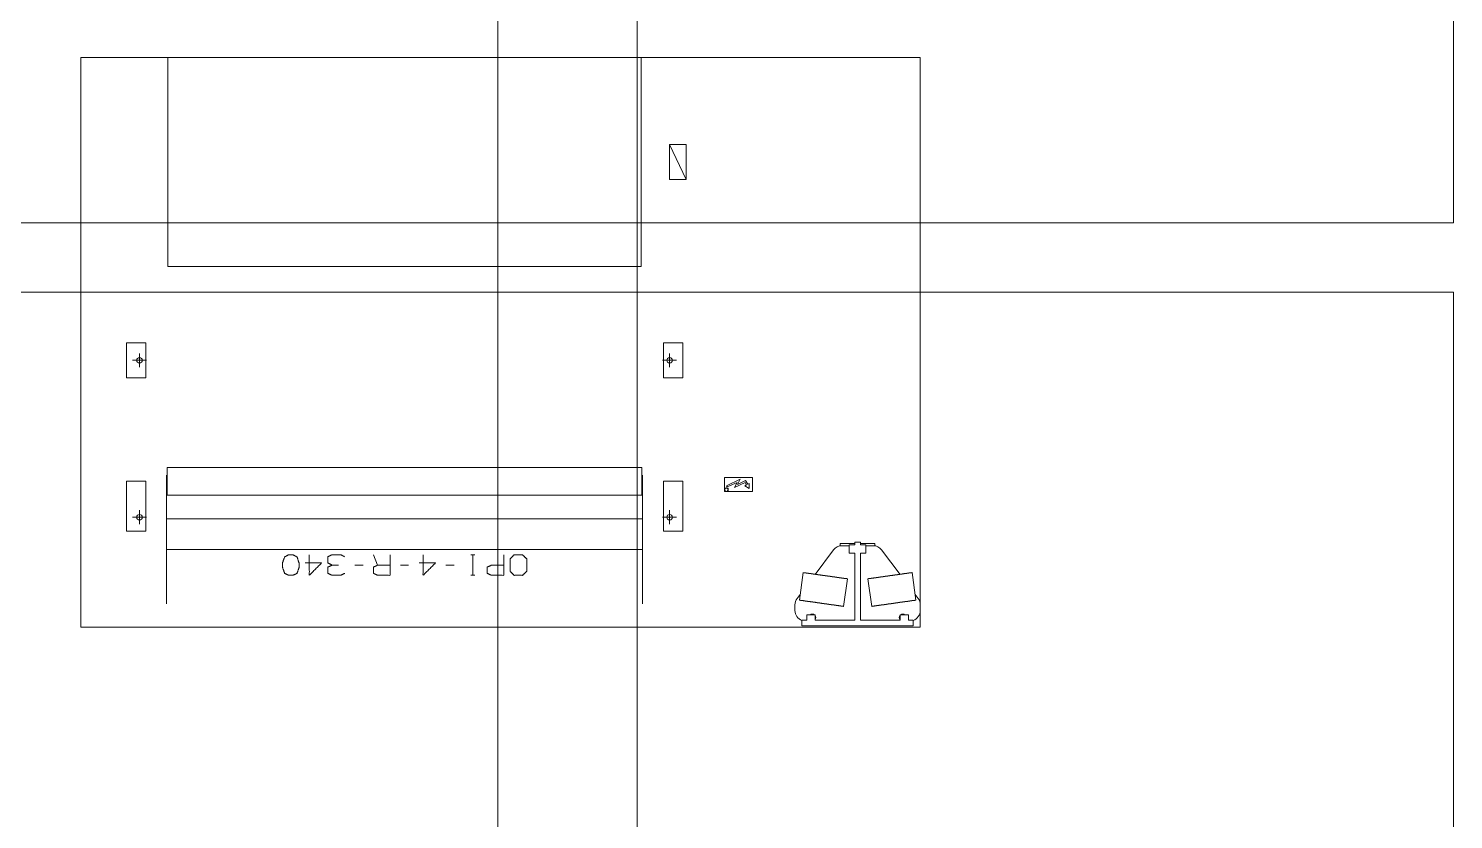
# Model space of a CAD drawing. Header units: millimetres. Extents: x 3056 to 110866, y 16649 to 58349.
# Drawn here: x 38585 to 48820, y 43560 to 49244 of the extents above; entities that cross this region are included whole.
import ezdxf

# ---------------------------------------------------------------- set-up
doc = ezdxf.new("R2010")
doc.units = ezdxf.units.MM
doc.layers.add('1', color=7, linetype='Continuous', true_color=0xffffff)

msp = doc.modelspace()

# ---------------------------------------------------------------- linework, layer by layer
at = {"layer": '1', "color": 143, "linetype": 'Continuous', "lineweight": 13}
for p, q in [((42956, 17870), (42956, 55863)), ((48820, 55863), (48820, 47849)), ((41956, 54613), (41956, 17870)), ((48820, 47849), (3056, 47849)), ((3056, 47349), (48820, 47349)), ((48820, 47349), (48820, 27999))]:
    msp.add_line(p, q, dxfattribs=at)
at = {"layer": '1', "color": 9, "linetype": 'Continuous', "lineweight": 13}
for p, q in [((48820, 55863), (48820, 47849)), ((48820, 27999), (48820, 47349))]:
    msp.add_line(p, q, dxfattribs=at)
at = {"layer": '1', "color": 4, "linetype": 'Continuous', "lineweight": 13}
for p, q in [((38962, 44942), (38962, 49035)), ((38962, 44942), (38962, 49035)), ((38962, 49035), (44990, 49035)), ((38962, 49035), (44990, 49035)), ((44990, 49035), (44990, 44942)), ((44990, 49035), (44990, 44942)), ((43310, 48160), (43190, 48410)), ((43190, 48410), (43310, 48410)), ((43190, 48160), (43190, 48410)), ((43310, 48410), (43310, 48160)), ((43310, 48160), (43190, 48160)), ((39586, 47535), (42986, 47535)), ((39288, 46735), (39288, 46985)), ((39288, 46985), (39428, 46985)), ((39428, 46985), (39428, 46735)), ((43145, 46735), (43145, 46985)), ((43145, 46985), (43285, 46985)), ((43285, 46985), (43285, 46735)), ((39382, 46810), (39382, 46910)), ((43190, 46810), (43190, 46910)), ((39432, 46860), (39332, 46860)), ((43240, 46860), (43140, 46860)), ((39428, 46735), (39288, 46735)), ((43285, 46735), (43145, 46735)), ((39582, 46090), (42990, 46090)), ((39582, 45890), (39582, 46090)), ((42990, 46090), (42990, 45890)), ((39288, 45632), (39288, 45992)), ((39288, 45992), (39428, 45992)), ((39428, 45992), (39428, 45632)), ((43145, 45632), (43145, 45992)), ((43145, 45992), (43285, 45992)), ((43285, 45992), (43285, 45632)), ((43585, 45917), (43585, 46017)), ((43585, 46017), (43785, 46017)), ((43599, 45959), (43697, 46005)), ((43599, 45959), (43603, 45950)), ((43603, 45950), (43675, 45983)), ((43675, 45983), (43655, 45947)), ((43732, 45983), (43655, 45947)), ((43697, 46005), (43678, 45968)), ((43678, 45968), (43736, 45996)), ((43742, 45965), (43731, 45959)), ((43731, 45959), (43762, 45940)), ((43732, 45983), (43742, 45965)), ((43736, 45996), (43751, 45969)), ((43762, 45974), (43751, 45969)), ((43762, 45974), (43762, 45940)), ((43785, 46017), (43785, 45917)), ((42990, 45890), (39582, 45890)), ((43585, 45942), (43610, 45942)), ((43785, 45917), (43585, 45917)), ((43610, 45942), (43610, 45917)), ((39382, 45682), (39382, 45782)), ((43190, 45682), (43190, 45782)), ((39432, 45732), (39332, 45732)), ((42996, 45720), (39576, 45720)), ((43240, 45732), (43140, 45732)), ((39428, 45632), (39288, 45632)), ((43285, 45632), (43145, 45632)), ((44520, 45553), (44560, 45553)), ((44520, 45535), (44520, 45553)), ((44560, 45535), (44560, 45553)), ((39576, 45501), (42996, 45501)), ((41063, 45463), (41093, 45388)), ((41792, 45463), (41762, 45463)), ((41776, 45315), (41776, 45463)), ((44368, 45498), (44236, 45322)), ((44415, 45527), (44415, 45543)), ((44520, 45543), (44415, 45543)), ((44428, 45528), (44480, 45528)), ((44480, 45475), (44480, 45535)), ((44520, 45535), (44480, 45535)), ((44520, 45475), (44480, 45475)), ((44520, 44992), (44520, 45475)), ((44665, 45543), (44560, 45543)), ((44560, 45535), (44600, 45535)), ((44560, 45475), (44600, 45475)), ((44560, 44992), (44560, 45475)), ((44600, 45475), (44600, 45535)), ((44600, 45528), (44653, 45528)), ((44665, 45527), (44665, 45543)), ((44845, 45322), (44713, 45498)), ((40929, 45388), (40989, 45388)), ((41256, 45388), (41315, 45388)), ((41583, 45388), (41642, 45388)), ((41792, 45315), (41762, 45315)), ((44150, 45335), (44122, 45137)), ((44439, 45092), (44467, 45290)), ((44614, 45290), (44642, 45092)), ((44959, 45137), (44931, 45335)), ((44128, 45178), (44105, 45148)), ((44975, 45148), (44953, 45178)), ((44090, 45062), (44090, 45103)), ((44990, 44942), (38962, 44942)), ((44990, 44942), (38962, 44942)), ((44175, 44992), (44140, 44992)), ((44140, 44952), (44140, 44992)), ((44140, 44952), (44940, 44952)), ((44175, 44992), (44175, 45032)), ((44175, 45032), (44235, 45032)), ((44235, 44992), (44235, 45032)), ((44520, 44992), (44235, 44992)), ((44845, 44992), (44560, 44992)), ((44845, 44992), (44845, 45032)), ((44845, 45032), (44905, 45032)), ((44905, 44992), (44905, 45032)), ((44940, 44992), (44905, 44992)), ((44940, 44952), (44940, 44992))]:
    msp.add_line(p, q, dxfattribs=at)
for centre, radius in [((39382, 46860), 20), ((43190, 46860), 20), ((43598, 45930), 12.5), ((39382, 45732), 20), ((43190, 45732), 20)]:
    msp.add_circle(centre, radius, dxfattribs=at)
for centre, radius, start, end in [((44428, 45453), 75, 90, 143.1301), ((44653, 45453), 75, 36.8699, 90), ((44165, 45103), 75, 143.1301, 180), ((44915, 45103), 75, 0, 36.8699), ((44165, 45062), 75, 180, 250.5277), ((44215, 45012), 25, 90, 126.8719), ((44215, 45012), 25, 53.1281, 90), ((44865, 45012), 25, 90, 126.8719), ((44865, 45012), 25, 53.1281, 90), ((44915, 45062), 75, 289.4723, 0), ((44215, 45012), 25, 323.1281, 36.8663), ((44865, 45012), 25, 143.1337, 216.8719)]:
    msp.add_arc(centre, radius, start, end, dxfattribs=at)
for points, knots in [([(39586, 49035), (39586, 49035), (39586, 49035), (39586, 49034), (39586, 49034), (39586, 49033), (39586, 49032), (39586, 49031), (39586, 49030), (39586, 49029), (39586, 49027), (39586, 49025), (39586, 49023), (39586, 49021), (39586, 49018), (39586, 49015), (39586, 49012), (39586, 49009), (39586, 49006), (39586, 49002), (39586, 48999), (39586, 48995), (39586, 48991), (39586, 48986), (39586, 48982), (39586, 48977), (39586, 48975), (39586, 48970), (39586, 48964), (39586, 48959), (39586, 48954), (39586, 48948), (39586, 48942), (39586, 48936), (39586, 48930), (39586, 48923), (39586, 48917), (39586, 48910), (39586, 48903), (39586, 48896), (39586, 48888), (39586, 48885), (39586, 48877), (39586, 48869), (39586, 48862), (39586, 48854), (39586, 48845), (39586, 48837), (39586, 48829), (39586, 48820), (39586, 48811), (39586, 48802), (39586, 48793), (39586, 48784), (39586, 48775), (39586, 48765), (39586, 48756), (39586, 48746), (39586, 48736), (39586, 48726), (39586, 48716), (39586, 48706), (39586, 48696), (39586, 48685), (39586, 48675), (39586, 48664), (39586, 48653), (39586, 48642), (39586, 48631), (39586, 48620), (39586, 48609), (39586, 48598), (39586, 48587), (39586, 48575), (39586, 48564), (39586, 48558), (39586, 48546), (39586, 48541), (39586, 48529), (39586, 48517), (39586, 48511), (39586, 48499), (39586, 48487), (39586, 48475), (39586, 48463), (39586, 48451), (39586, 48439), (39586, 48427), (39586, 48415), (39586, 48403), (39586, 48390), (39586, 48378), (39586, 48366), (39586, 48353), (39586, 48341), (39586, 48329), (39586, 48316), (39586, 48304), (39586, 48291), (39586, 48285)], [0, 0, 0.000141, 0.00055, 0.001235, 0.002187, 0.003415, 0.004918, 0.005807, 0.007719, 0.008735, 0.011056, 0.013638, 0.016496, 0.019621, 0.023015, 0.026677, 0.0306, 0.034791, 0.03925, 0.043963, 0.048944, 0.054186, 0.059683, 0.06544, 0.071444, 0.077709, 0.080969, 0.087608, 0.094502, 0.101642, 0.109022, 0.116656, 0.124523, 0.13263, 0.140976, 0.149556, 0.158368, 0.167413, 0.176684, 0.186181, 0.195897, 0.200814, 0.210861, 0.221127, 0.231597, 0.242287, 0.25318, 0.264279, 0.275574, 0.287075, 0.298766, 0.310647, 0.322719, 0.334975, 0.347414, 0.360029, 0.372821, 0.385789, 0.398919, 0.412212, 0.425674, 0.439284, 0.453049, 0.46697, 0.481031, 0.495234, 0.509578, 0.524049, 0.538661, 0.553393, 0.568245, 0.583216, 0.598301, 0.613499, 0.628802, 0.636507, 0.651958, 0.659705, 0.675298, 0.690982, 0.698863, 0.714675, 0.730557, 0.746516, 0.762546, 0.778633, 0.79479, 0.810997, 0.82726, 0.843572, 0.85992, 0.87631, 0.892735, 0.909181, 0.925663, 0.942159, 0.958676, 0.9752, 0.991731, 1, 1]), ([(42986, 48285), (42986, 48298), (42986, 48310), (42986, 48322), (42986, 48335), (42986, 48347), (42986, 48360), (42986, 48372), (42986, 48384), (42986, 48396), (42986, 48409), (42986, 48415), (42986, 48427), (42986, 48439), (42986, 48451), (42986, 48463), (42986, 48475), (42986, 48487), (42986, 48499), (42986, 48511), (42986, 48523), (42986, 48535), (42986, 48546), (42986, 48558), (42986, 48569), (42986, 48575), (42986, 48587), (42986, 48592), (42986, 48603), (42986, 48615), (42986, 48626), (42986, 48637), (42986, 48648), (42986, 48658), (42986, 48669), (42986, 48680), (42986, 48690), (42986, 48701), (42986, 48711), (42986, 48721), (42986, 48726), (42986, 48736), (42986, 48746), (42986, 48756), (42986, 48765), (42986, 48770), (42986, 48779), (42986, 48789), (42986, 48798), (42986, 48807), (42986, 48816), (42986, 48824), (42986, 48833), (42986, 48841), (42986, 48849), (42986, 48858), (42986, 48866), (42986, 48873), (42986, 48881), (42986, 48888), (42986, 48896), (42986, 48903), (42986, 48910), (42986, 48917), (42986, 48923), (42986, 48926), (42986, 48933), (42986, 48939), (42986, 48945), (42986, 48951), (42986, 48956), (42986, 48962), (42986, 48964), (42986, 48970), (42986, 48975), (42986, 48979), (42986, 48984), (42986, 48988), (42986, 48993), (42986, 48997), (42986, 49000), (42986, 49004), (42986, 49008), (42986, 49011), (42986, 49014), (42986, 49017), (42986, 49019), (42986, 49022), (42986, 49023), (42986, 49025), (42986, 49027), (42986, 49029), (42986, 49030), (42986, 49032), (42986, 49033), (42986, 49034), (42986, 49034), (42986, 49035), (42986, 49035), (42986, 49035), (42986, 49035)], [0, 0, 0.016538, 0.033069, 0.049586, 0.066096, 0.082585, 0.099045, 0.115485, 0.131896, 0.148265, 0.164598, 0.17274, 0.189003, 0.20521, 0.221367, 0.237454, 0.253484, 0.269443, 0.285325, 0.301137, 0.316856, 0.332498, 0.348042, 0.363493, 0.378846, 0.386501, 0.401699, 0.409241, 0.42427, 0.439185, 0.453973, 0.468642, 0.483183, 0.497598, 0.511871, 0.526003, 0.539987, 0.55383, 0.567525, 0.581057, 0.587788, 0.601081, 0.614211, 0.627179, 0.639971, 0.646279, 0.658802, 0.671156, 0.68332, 0.695293, 0.707083, 0.718675, 0.730077, 0.741274, 0.752267, 0.763054, 0.773638, 0.784009, 0.794162, 0.804103, 0.813819, 0.823316, 0.832587, 0.841632, 0.850444, 0.85479, 0.863257, 0.871484, 0.879471, 0.887225, 0.894725, 0.901992, 0.905498, 0.912392, 0.919031, 0.925423, 0.931554, 0.937439, 0.943069, 0.948438, 0.953546, 0.958394, 0.96298, 0.967305, 0.971362, 0.975158, 0.978678, 0.981938, 0.983504, 0.986362, 0.988944, 0.991265, 0.993304, 0.995082, 0.996585, 0.997813, 0.998293, 0.999111, 0.999654, 0.999929, 1, 1]), ([(39586, 48285), (39586, 48273), (39586, 48260), (39586, 48248), (39586, 48236), (39586, 48230), (39586, 48217), (39586, 48205), (39586, 48193), (39586, 48180), (39586, 48168), (39586, 48156), (39586, 48144), (39586, 48131), (39586, 48119), (39586, 48107), (39586, 48095), (39586, 48083), (39586, 48071), (39586, 48059), (39586, 48048), (39586, 48036), (39586, 48024), (39586, 48013), (39586, 48001), (39586, 47995), (39586, 47984), (39586, 47978), (39586, 47967), (39586, 47956), (39586, 47945), (39586, 47934), (39586, 47928), (39586, 47917), (39586, 47907), (39586, 47896), (39586, 47886), (39586, 47875), (39586, 47865), (39586, 47855), (39586, 47844), (39586, 47839), (39586, 47830), (39586, 47820), (39586, 47810), (39586, 47801), (39586, 47796), (39586, 47787), (39586, 47777), (39586, 47768), (39586, 47759), (39586, 47751), (39586, 47742), (39586, 47734), (39586, 47725), (39586, 47717), (39586, 47709), (39586, 47701), (39586, 47693), (39586, 47686), (39586, 47679), (39586, 47671), (39586, 47664), (39586, 47657), (39586, 47651), (39586, 47644), (39586, 47638), (39586, 47632), (39586, 47626), (39586, 47620), (39586, 47617), (39586, 47612), (39586, 47609), (39586, 47604), (39586, 47598), (39586, 47594), (39586, 47589), (39586, 47584), (39586, 47580), (39586, 47576), (39586, 47572), (39586, 47570), (39586, 47567), (39586, 47563), (39586, 47560), (39586, 47557), (39586, 47554), (39586, 47551), (39586, 47549), (39586, 47547), (39586, 47545), (39586, 47543), (39586, 47541), (39586, 47540), (39586, 47538), (39586, 47537), (39586, 47537), (39586, 47536), (39586, 47536), (39586, 47535), (39586, 47535)], [0, 0, 0.016531, 0.033062, 0.049579, 0.06609, 0.07433, 0.090812, 0.107259, 0.123684, 0.140074, 0.156429, 0.172734, 0.188998, 0.205204, 0.221361, 0.237455, 0.253478, 0.269438, 0.285327, 0.301132, 0.316859, 0.332494, 0.348044, 0.363496, 0.378849, 0.386497, 0.401695, 0.409237, 0.424266, 0.439181, 0.453969, 0.468645, 0.475948, 0.490419, 0.504763, 0.518965, 0.533027, 0.546948, 0.560713, 0.574323, 0.587785, 0.594432, 0.607647, 0.620693, 0.633569, 0.646276, 0.652584, 0.665023, 0.677278, 0.68935, 0.701232, 0.71293, 0.724424, 0.73572, 0.746818, 0.757712, 0.768401, 0.778878, 0.789137, 0.799184, 0.809013, 0.818622, 0.828006, 0.837165, 0.846097, 0.854789, 0.863256, 0.871483, 0.87947, 0.887224, 0.890977, 0.898357, 0.901991, 0.909004, 0.915771, 0.92229, 0.928555, 0.934567, 0.940317, 0.945813, 0.951056, 0.953546, 0.958393, 0.962979, 0.967304, 0.971361, 0.975157, 0.978685, 0.981945, 0.984929, 0.987653, 0.990108, 0.992288, 0.994193, 0.99583, 0.997199, 0.998293, 0.999111, 0.999654, 0.999929, 1, 1]), ([(42986, 47535), (42986, 47535), (42986, 47536), (42986, 47536), (42986, 47537), (42986, 47537), (42986, 47538), (42986, 47540), (42986, 47541), (42986, 47543), (42986, 47545), (42986, 47547), (42986, 47549), (42986, 47550), (42986, 47553), (42986, 47555), (42986, 47558), (42986, 47561), (42986, 47565), (42986, 47568), (42986, 47572), (42986, 47576), (42986, 47580), (42986, 47584), (42986, 47589), (42986, 47594), (42986, 47598), (42986, 47604), (42986, 47609), (42986, 47612), (42986, 47617), (42986, 47623), (42986, 47629), (42986, 47635), (42986, 47641), (42986, 47647), (42986, 47654), (42986, 47661), (42986, 47668), (42986, 47675), (42986, 47679), (42986, 47686), (42986, 47693), (42986, 47701), (42986, 47709), (42986, 47717), (42986, 47721), (42986, 47729), (42986, 47738), (42986, 47746), (42986, 47755), (42986, 47764), (42986, 47773), (42986, 47782), (42986, 47791), (42986, 47801), (42986, 47810), (42986, 47820), (42986, 47830), (42986, 47839), (42986, 47850), (42986, 47855), (42986, 47865), (42986, 47875), (42986, 47886), (42986, 47896), (42986, 47907), (42986, 47917), (42986, 47928), (42986, 47939), (42986, 47950), (42986, 47961), (42986, 47973), (42986, 47978), (42986, 47990), (42986, 48001), (42986, 48007), (42986, 48018), (42986, 48024), (42986, 48036), (42986, 48048), (42986, 48059), (42986, 48065), (42986, 48077), (42986, 48089), (42986, 48101), (42986, 48113), (42986, 48125), (42986, 48137), (42986, 48150), (42986, 48162), (42986, 48168), (42986, 48180), (42986, 48193), (42986, 48205), (42986, 48217), (42986, 48230), (42986, 48242), (42986, 48254), (42986, 48267), (42986, 48279), (42986, 48285)], [0, 0, 0.000141, 0.00055, 0.001228, 0.001707, 0.002801, 0.00417, 0.005807, 0.007712, 0.009892, 0.012347, 0.015071, 0.018055, 0.019622, 0.023015, 0.026677, 0.0306, 0.034791, 0.03925, 0.043963, 0.048944, 0.054187, 0.059683, 0.065433, 0.071445, 0.07771, 0.084229, 0.090996, 0.098009, 0.101643, 0.109023, 0.11665, 0.124524, 0.132631, 0.140977, 0.149557, 0.158369, 0.167415, 0.176686, 0.186182, 0.190987, 0.200816, 0.210863, 0.221122, 0.231599, 0.242288, 0.247735, 0.258728, 0.269925, 0.281327, 0.292919, 0.304709, 0.316682, 0.328846, 0.341193, 0.353724, 0.366431, 0.379307, 0.392353, 0.405568, 0.418946, 0.425677, 0.439287, 0.453052, 0.466973, 0.481035, 0.495237, 0.509581, 0.524052, 0.538657, 0.553397, 0.568249, 0.58322, 0.590763, 0.605904, 0.621151, 0.628806, 0.644209, 0.651956, 0.667506, 0.683141, 0.698868, 0.706749, 0.722596, 0.738521, 0.754516, 0.770581, 0.786703, 0.802889, 0.819123, 0.835408, 0.843571, 0.859926, 0.876316, 0.892741, 0.909188, 0.92567, 0.942165, 0.958683, 0.975207, 0.991738, 1, 1]), ([(39576, 46034), (39576, 46032), (39576, 46026), (39576, 46023), (39576, 46017), (39576, 46011), (39576, 46005), (39576, 45999), (39576, 45993), (39576, 45986), (39576, 45979), (39576, 45976), (39576, 45969), (39576, 45962), (39576, 45954), (39576, 45947), (39576, 45939), (39576, 45936), (39576, 45928), (39576, 45920), (39576, 45912), (39576, 45904), (39576, 45896), (39576, 45887), (39576, 45879), (39576, 45870), (39576, 45861), (39576, 45857), (39576, 45848), (39576, 45839), (39576, 45830), (39576, 45821), (39576, 45816), (39576, 45807), (39576, 45803), (39576, 45793), (39576, 45784), (39576, 45774), (39576, 45765), (39576, 45755), (39576, 45745), (39576, 45735), (39576, 45726), (39576, 45716), (39576, 45706), (39576, 45696), (39576, 45686), (39576, 45681), (39576, 45671), (39576, 45666), (39576, 45656), (39576, 45646), (39576, 45635), (39576, 45625), (39576, 45615), (39576, 45610)], [0, 0, 0.006424, 0.019473, 0.026097, 0.039744, 0.05379, 0.068223, 0.08303, 0.098224, 0.113779, 0.129709, 0.137855, 0.154309, 0.171112, 0.188252, 0.205728, 0.223542, 0.232523, 0.250798, 0.269385, 0.288272, 0.307457, 0.326917, 0.346652, 0.366661, 0.386932, 0.407452, 0.417831, 0.438713, 0.45982, 0.481151, 0.502707, 0.513522, 0.535377, 0.546392, 0.568522, 0.590839, 0.613305, 0.635946, 0.658725, 0.681653, 0.704705, 0.727883, 0.751173, 0.774562, 0.798039, 0.821603, 0.833404, 0.85708, 0.868944, 0.892695, 0.916496, 0.940335, 0.964186, 0.988062, 1, 1]), ([(42996, 45110), (42996, 45110), (42996, 45110), (42996, 45111), (42996, 45111), (42996, 45112), (42996, 45113), (42996, 45114), (42996, 45116), (42996, 45117), (42996, 45119), (42996, 45121), (42996, 45124), (42996, 45126), (42996, 45129), (42996, 45130), (42996, 45133), (42996, 45136), (42996, 45139), (42996, 45143), (42996, 45146), (42996, 45150), (42996, 45154), (42996, 45159), (42996, 45163), (42996, 45168), (42996, 45172), (42996, 45177), (42996, 45183), (42996, 45188), (42996, 45193), (42996, 45199), (42996, 45205), (42996, 45211), (42996, 45214), (42996, 45220), (42996, 45227), (42996, 45233), (42996, 45240), (42996, 45243), (42996, 45250), (42996, 45257), (42996, 45264), (42996, 45272), (42996, 45279), (42996, 45287), (42996, 45295), (42996, 45303), (42996, 45311), (42996, 45319), (42996, 45327), (42996, 45335), (42996, 45340), (42996, 45348), (42996, 45357), (42996, 45366), (42996, 45374), (42996, 45383), (42996, 45392), (42996, 45402), (42996, 45411), (42996, 45420), (42996, 45429), (42996, 45439), (42996, 45448), (42996, 45458), (42996, 45468), (42996, 45477), (42996, 45487), (42996, 45497), (42996, 45502), (42996, 45512), (42996, 45522), (42996, 45532), (42996, 45541), (42996, 45551), (42996, 45562), (42996, 45572), (42996, 45582), (42996, 45592), (42996, 45602), (42996, 45612), (42996, 45622), (42996, 45632), (42996, 45642), (42996, 45652), (42996, 45662), (42996, 45672), (42996, 45682), (42996, 45687), (42996, 45697), (42996, 45707), (42996, 45712), (42996, 45722), (42996, 45732), (42996, 45742), (42996, 45751), (42996, 45761), (42996, 45771), (42996, 45780), (42996, 45789), (42996, 45799), (42996, 45808), (42996, 45813), (42996, 45822), (42996, 45831), (42996, 45840), (42996, 45849), (42996, 45858), (42996, 45867), (42996, 45875), (42996, 45879), (42996, 45888), (42996, 45896), (42996, 45904), (42996, 45913), (42996, 45917), (42996, 45924), (42996, 45932), (42996, 45940), (42996, 45947), (42996, 45955), (42996, 45962), (42996, 45969), (42996, 45973), (42996, 45979), (42996, 45986), (42996, 45993), (42996, 45999), (42996, 46005), (42996, 46012), (42996, 46015), (42996, 46020), (42996, 46026), (42996, 46029), (42996, 46034)], [0, 0, 0.000052, 0.000275, 0.000716, 0.001374, 0.002256, 0.003355, 0.004672, 0.006213, 0.00797, 0.00994, 0.012133, 0.014538, 0.017155, 0.019989, 0.021455, 0.02461, 0.027971, 0.031538, 0.035317, 0.039302, 0.043488, 0.047879, 0.052472, 0.057264, 0.062251, 0.067433, 0.07281, 0.078375, 0.08413, 0.090073, 0.096194, 0.102504, 0.108986, 0.112318, 0.119063, 0.125986, 0.133074, 0.140329, 0.143999, 0.151494, 0.159155, 0.166965, 0.174936, 0.183049, 0.191306, 0.199711, 0.208254, 0.216929, 0.225741, 0.234679, 0.243743, 0.248335, 0.257577, 0.266933, 0.276403, 0.285983, 0.295665, 0.305445, 0.315322, 0.325296, 0.335351, 0.345491, 0.355712, 0.366007, 0.376376, 0.386815, 0.39731, 0.407868, 0.418478, 0.423792, 0.434476, 0.445207, 0.455971, 0.466776, 0.477603, 0.488465, 0.499344, 0.510241, 0.521148, 0.532062, 0.542981, 0.5539, 0.564814, 0.575721, 0.586612, 0.597485, 0.60833, 0.619152, 0.624546, 0.635316, 0.646052, 0.651405, 0.662073, 0.672694, 0.683258, 0.693765, 0.704209, 0.714584, 0.724897, 0.735129, 0.74528, 0.755352, 0.760339, 0.770279, 0.780122, 0.789868, 0.79951, 0.809049, 0.81848, 0.827801, 0.832428, 0.841572, 0.85059, 0.859482, 0.868243, 0.87256, 0.88112, 0.889543, 0.897822, 0.905959, 0.913946, 0.921779, 0.929458, 0.93326, 0.940698, 0.947981, 0.955092, 0.962032, 0.968806, 0.975408, 0.978614, 0.984947, 0.991096, 0.994125, 1, 1]), ([(39576, 45610), (39576, 45600), (39576, 45590), (39576, 45580), (39576, 45569), (39576, 45559), (39576, 45549), (39576, 45539), (39576, 45529), (39576, 45519), (39576, 45509), (39576, 45499), (39576, 45489), (39576, 45479), (39576, 45469), (39576, 45459), (39576, 45455), (39576, 45445), (39576, 45435), (39576, 45431), (39576, 45421), (39576, 45412), (39576, 45402), (39576, 45393), (39576, 45384), (39576, 45375), (39576, 45366), (39576, 45357), (39576, 45348), (39576, 45340), (39576, 45331), (39576, 45323), (39576, 45315), (39576, 45306), (39576, 45298), (39576, 45290), (39576, 45283), (39576, 45275), (39576, 45268), (39576, 45260), (39576, 45253), (39576, 45246), (39576, 45239), (39576, 45232), (39576, 45226), (39576, 45219), (39576, 45213), (39576, 45207), (39576, 45201), (39576, 45195), (39576, 45189), (39576, 45187), (39576, 45181), (39576, 45176), (39576, 45171), (39576, 45166), (39576, 45162), (39576, 45157), (39576, 45153), (39576, 45149), (39576, 45145), (39576, 45142), (39576, 45138), (39576, 45135), (39576, 45132), (39576, 45129), (39576, 45126), (39576, 45124), (39576, 45122), (39576, 45119), (39576, 45118), (39576, 45117), (39576, 45115), (39576, 45114), (39576, 45113), (39576, 45112), (39576, 45111), (39576, 45111), (39576, 45110), (39576, 45110)], [0, 0, 0.020405, 0.040788, 0.061161, 0.081513, 0.101822, 0.1221, 0.142314, 0.162476, 0.182573, 0.202587, 0.222526, 0.242359, 0.262107, 0.281739, 0.301245, 0.310939, 0.330264, 0.349452, 0.359009, 0.377974, 0.396781, 0.415418, 0.433886, 0.452174, 0.470271, 0.488178, 0.505884, 0.523368, 0.54064, 0.55769, 0.574507, 0.59108, 0.60741, 0.623497, 0.639309, 0.654866, 0.670149, 0.685145, 0.699856, 0.714281, 0.72841, 0.742242, 0.755757, 0.768955, 0.781835, 0.794387, 0.80661, 0.818506, 0.830052, 0.84126, 0.846679, 0.857358, 0.867676, 0.877635, 0.887234, 0.896452, 0.9053, 0.913777, 0.921874, 0.929578, 0.936902, 0.943834, 0.950375, 0.956524, 0.96227, 0.967615, 0.972557, 0.977098, 0.981236, 0.984961, 0.986718, 0.989829, 0.992518, 0.994804, 0.996677, 0.998127, 0.999174, 0.999799, 1, 1]), ([(40454, 45463), (40425, 45447), (40409, 45404), (40409, 45374), (40425, 45329), (40454, 45315), (40484, 45315), (40514, 45329), (40529, 45374), (40528, 45404), (40514, 45447), (40484, 45463), (40454, 45463)], [0, 0, 0.076269, 0.18189, 0.249381, 0.358351, 0.433028, 0.500524, 0.575202, 0.684171, 0.751755, 0.856234, 0.932504, 1, 1]), ([(40573, 45404), (40691, 45404), (40602, 45315), (40602, 45463)], [0, 0, 0.302057, 0.622432, 1, 1]), ([(40855, 45449), (40827, 45463), (40766, 45463), (40736, 45449), (40736, 45404), (40766, 45388), (40811, 45388)], [0, 0, 0.126076, 0.370415, 0.502129, 0.683813, 0.818316, 1, 1]), ([(41182, 45463), (41182, 45315), (41093, 45315), (41063, 45329), (41063, 45374), (41093, 45388), (41182, 45388)], [0, 0, 0.339226, 0.542766, 0.617833, 0.721387, 0.79646, 1, 1]), ([(41390, 45404), (41509, 45404), (41419, 45315), (41419, 45463)], [0, 0, 0.302058, 0.62243, 1, 1]), ([(41999, 45463), (41999, 45315), (41910, 45315), (41880, 45329), (41880, 45374), (41911, 45388), (41999, 45388)], [0, 0, 0.339338, 0.542939, 0.618037, 0.721625, 0.799967, 1, 1]), ([(42133, 45463), (42073, 45463), (42044, 45433), (42044, 45344), (42073, 45315), (42133, 45315), (42164, 45344), (42164, 45433), (42133, 45463)], [0, 0, 0.127128, 0.217018, 0.407713, 0.497602, 0.624731, 0.717018, 0.907713, 1, 1]), ([(40766, 45388), (40736, 45374), (40736, 45329), (40766, 45315), (40827, 45315), (40856, 45329)], [0, 0, 0.160402, 0.381659, 0.54205, 0.839609, 1, 1]), ([(44150, 45335), (44150, 45335), (44150, 45335), (44150, 45335), (44150, 45334), (44151, 45334), (44151, 45334), (44152, 45334), (44153, 45334), (44155, 45334), (44156, 45334), (44157, 45334), (44158, 45333), (44160, 45333), (44161, 45333), (44162, 45333), (44164, 45333), (44165, 45332), (44166, 45332), (44168, 45332), (44169, 45332), (44170, 45332), (44172, 45331), (44173, 45331), (44175, 45331), (44176, 45331), (44178, 45331), (44181, 45330), (44185, 45330), (44188, 45329), (44190, 45329), (44192, 45329), (44196, 45328), (44200, 45327), (44204, 45327), (44207, 45327), (44209, 45326), (44211, 45326), (44213, 45326), (44218, 45325), (44220, 45325), (44222, 45324), (44225, 45324), (44227, 45324), (44230, 45323), (44232, 45323), (44235, 45323), (44237, 45322), (44242, 45322), (44245, 45321), (44250, 45320), (44253, 45320), (44258, 45319), (44261, 45319), (44263, 45319), (44266, 45318), (44269, 45318), (44274, 45317), (44280, 45316), (44286, 45315), (44288, 45315), (44294, 45314), (44297, 45314), (44302, 45313), (44305, 45313), (44308, 45312), (44314, 45312), (44319, 45311), (44325, 45310), (44328, 45310), (44331, 45309), (44336, 45308), (44339, 45308), (44342, 45308), (44347, 45307), (44350, 45306), (44353, 45306), (44358, 45305), (44361, 45305), (44366, 45304), (44369, 45304), (44374, 45303), (44376, 45303), (44379, 45302), (44382, 45302), (44384, 45302), (44387, 45301), (44389, 45301), (44394, 45300), (44396, 45300), (44401, 45299), (44403, 45299), (44405, 45299), (44408, 45298), (44410, 45298), (44412, 45298), (44416, 45297), (44420, 45297), (44422, 45296), (44424, 45296), (44428, 45295), (44431, 45295), (44435, 45294), (44438, 45294), (44441, 45294), (44443, 45293), (44444, 45293), (44447, 45293), (44450, 45292), (44452, 45292), (44455, 45292), (44456, 45292), (44457, 45291), (44458, 45291), (44459, 45291), (44460, 45291), (44462, 45291), (44462, 45291), (44463, 45291), (44464, 45290), (44464, 45290), (44465, 45290), (44465, 45290), (44465, 45290), (44466, 45290), (44466, 45290), (44466, 45290), (44466, 45290), (44466, 45290), (44467, 45290), (44467, 45290)], [0, 0, 0.000166, 0.000324, 0.001276, 0.00207, 0.002872, 0.005091, 0.007947, 0.01143, 0.015537, 0.020255, 0.022928, 0.025591, 0.031527, 0.034799, 0.038065, 0.045187, 0.049035, 0.052894, 0.057027, 0.061167, 0.065577, 0.069994, 0.074685, 0.079379, 0.084337, 0.089289, 0.099734, 0.11068, 0.122126, 0.12809, 0.134059, 0.146449, 0.15929, 0.172575, 0.179422, 0.186267, 0.193316, 0.200362, 0.21484, 0.222262, 0.229686, 0.237276, 0.244863, 0.252622, 0.260378, 0.268286, 0.276191, 0.292299, 0.300479, 0.316962, 0.325269, 0.342103, 0.35062, 0.359135, 0.367744, 0.376352, 0.393718, 0.411229, 0.428845, 0.437703, 0.455447, 0.464329, 0.482155, 0.491083, 0.5, 0.51785, 0.535668, 0.553453, 0.562303, 0.571162, 0.588779, 0.59753, 0.606287, 0.623654, 0.632263, 0.640871, 0.657905, 0.666319, 0.683036, 0.691344, 0.707709, 0.715759, 0.723806, 0.731722, 0.739628, 0.747386, 0.755134, 0.770322, 0.777735, 0.792398, 0.799643, 0.806692, 0.813738, 0.820586, 0.827431, 0.840707, 0.853548, 0.859743, 0.865957, 0.877879, 0.889317, 0.900272, 0.910709, 0.920629, 0.92532, 0.930014, 0.938847, 0.947114, 0.95481, 0.961941, 0.965215, 0.96847, 0.974415, 0.977088, 0.979742, 0.984468, 0.986522, 0.988577, 0.990313, 0.99205, 0.993486, 0.994906, 0.996024, 0.997144, 0.997927, 0.99873, 0.999197, 0.999681, 0.999848, 1, 1]), ([(44614, 45290), (44614, 45290), (44614, 45290), (44615, 45290), (44615, 45290), (44615, 45290), (44615, 45290), (44616, 45290), (44616, 45290), (44616, 45290), (44617, 45290), (44617, 45290), (44618, 45291), (44619, 45291), (44619, 45291), (44621, 45291), (44622, 45291), (44622, 45291), (44624, 45291), (44625, 45292), (44626, 45292), (44629, 45292), (44631, 45292), (44634, 45293), (44637, 45293), (44638, 45293), (44640, 45294), (44643, 45294), (44646, 45294), (44649, 45295), (44653, 45295), (44657, 45296), (44659, 45296), (44661, 45297), (44665, 45297), (44669, 45298), (44671, 45298), (44673, 45298), (44676, 45299), (44678, 45299), (44680, 45299), (44685, 45300), (44687, 45300), (44692, 45301), (44694, 45301), (44697, 45302), (44699, 45302), (44702, 45302), (44704, 45303), (44707, 45303), (44712, 45304), (44717, 45305), (44720, 45305), (44723, 45305), (44728, 45306), (44731, 45306), (44734, 45307), (44739, 45308), (44742, 45308), (44745, 45308), (44750, 45309), (44753, 45310), (44756, 45310), (44762, 45311), (44767, 45312), (44770, 45312), (44776, 45313), (44778, 45313), (44784, 45314), (44787, 45314), (44793, 45315), (44795, 45315), (44801, 45316), (44806, 45317), (44812, 45318), (44815, 45318), (44817, 45319), (44820, 45319), (44823, 45319), (44828, 45320), (44831, 45320), (44836, 45321), (44839, 45322), (44844, 45322), (44846, 45323), (44849, 45323), (44851, 45323), (44854, 45324), (44856, 45324), (44858, 45324), (44861, 45325), (44863, 45325), (44868, 45326), (44870, 45326), (44872, 45326), (44874, 45327), (44879, 45327), (44883, 45328), (44885, 45328), (44889, 45329), (44891, 45329), (44893, 45329), (44896, 45330), (44900, 45330), (44903, 45331), (44905, 45331), (44906, 45331), (44908, 45331), (44910, 45332), (44912, 45332), (44913, 45332), (44914, 45332), (44916, 45332), (44917, 45333), (44919, 45333), (44920, 45333), (44921, 45333), (44923, 45333), (44924, 45334), (44925, 45334), (44926, 45334), (44928, 45334), (44929, 45334), (44929, 45334), (44930, 45334), (44930, 45334), (44930, 45334), (44931, 45335), (44931, 45335), (44931, 45335), (44931, 45335), (44931, 45335)], [0, 0, 0.000152, 0.000319, 0.000803, 0.00127, 0.002073, 0.002856, 0.003976, 0.005094, 0.006514, 0.00795, 0.009687, 0.011423, 0.013478, 0.015532, 0.020258, 0.022912, 0.025585, 0.03153, 0.034785, 0.038059, 0.04519, 0.052886, 0.061153, 0.069986, 0.07468, 0.079371, 0.089291, 0.099728, 0.110683, 0.122121, 0.134043, 0.140257, 0.146452, 0.159293, 0.172569, 0.179414, 0.186262, 0.193308, 0.200357, 0.207602, 0.222265, 0.229678, 0.244858, 0.252622, 0.260372, 0.268286, 0.276186, 0.284233, 0.292299, 0.308665, 0.325264, 0.333681, 0.342095, 0.359129, 0.367745, 0.376346, 0.393713, 0.402462, 0.411229, 0.428846, 0.437697, 0.446547, 0.464332, 0.48215, 0.491083, 0.508917, 0.517853, 0.535671, 0.544553, 0.562305, 0.571155, 0.588771, 0.606274, 0.623657, 0.632256, 0.640857, 0.649388, 0.657905, 0.674722, 0.683038, 0.699521, 0.707701, 0.7238, 0.731714, 0.73963, 0.747378, 0.755128, 0.762724, 0.770322, 0.777738, 0.785152, 0.79963, 0.806676, 0.813741, 0.820586, 0.834064, 0.847122, 0.853551, 0.865941, 0.871902, 0.877866, 0.88932, 0.900274, 0.910711, 0.915672, 0.92063, 0.925323, 0.934423, 0.938833, 0.942973, 0.947114, 0.950957, 0.954813, 0.961943, 0.965201, 0.968473, 0.974418, 0.977072, 0.979745, 0.984471, 0.988578, 0.992053, 0.993489, 0.994909, 0.996026, 0.997128, 0.998732, 0.9992, 0.999684, 0.999834, 1, 1]), ([(44122, 45137), (44122, 45137), (44122, 45137), (44122, 45136), (44122, 45136), (44123, 45136), (44123, 45136), (44123, 45136), (44123, 45136), (44124, 45136), (44125, 45136), (44125, 45136), (44126, 45136), (44127, 45136), (44128, 45136), (44130, 45135), (44132, 45135), (44133, 45135), (44134, 45135), (44136, 45135), (44137, 45134), (44139, 45134), (44141, 45134), (44144, 45133), (44146, 45133), (44147, 45133), (44150, 45133), (44152, 45132), (44153, 45132), (44155, 45132), (44159, 45131), (44162, 45131), (44166, 45130), (44168, 45130), (44172, 45129), (44174, 45129), (44177, 45129), (44181, 45128), (44185, 45128), (44190, 45127), (44192, 45127), (44195, 45126), (44199, 45126), (44204, 45125), (44209, 45124), (44212, 45124), (44214, 45124), (44220, 45123), (44225, 45122), (44228, 45122), (44230, 45121), (44236, 45121), (44241, 45120), (44244, 45119), (44247, 45119), (44249, 45119), (44252, 45118), (44258, 45117), (44261, 45117), (44263, 45117), (44269, 45116), (44275, 45115), (44280, 45114), (44286, 45113), (44292, 45113), (44297, 45112), (44300, 45111), (44303, 45111), (44308, 45110), (44314, 45110), (44319, 45109), (44322, 45108), (44325, 45108), (44328, 45108), (44330, 45107), (44336, 45106), (44341, 45106), (44344, 45105), (44346, 45105), (44351, 45104), (44354, 45104), (44356, 45104), (44361, 45103), (44366, 45102), (44368, 45102), (44371, 45102), (44375, 45101), (44377, 45101), (44380, 45100), (44382, 45100), (44384, 45100), (44388, 45099), (44392, 45099), (44396, 45098), (44400, 45097), (44402, 45097), (44404, 45097), (44407, 45096), (44410, 45096), (44412, 45096), (44415, 45095), (44417, 45095), (44419, 45095), (44422, 45094), (44423, 45094), (44424, 45094), (44427, 45094), (44428, 45094), (44429, 45093), (44431, 45093), (44431, 45093), (44432, 45093), (44434, 45093), (44435, 45093), (44436, 45092), (44436, 45092), (44437, 45092), (44437, 45092), (44437, 45092), (44438, 45092), (44438, 45092), (44438, 45092), (44438, 45092), (44439, 45092), (44439, 45092), (44439, 45092)], [0, 0, 0.000158, 0.000319, 0.000803, 0.001279, 0.002072, 0.002864, 0.003984, 0.005094, 0.00795, 0.009687, 0.011431, 0.013486, 0.015531, 0.020258, 0.025591, 0.031528, 0.034793, 0.038065, 0.045187, 0.049038, 0.052886, 0.061161, 0.069994, 0.074688, 0.079379, 0.089291, 0.094518, 0.099734, 0.105205, 0.11641, 0.12809, 0.140254, 0.146451, 0.159293, 0.165931, 0.172575, 0.18627, 0.200362, 0.214841, 0.222264, 0.229686, 0.244866, 0.260378, 0.276194, 0.284241, 0.292299, 0.308664, 0.325272, 0.333686, 0.342103, 0.359137, 0.376352, 0.385037, 0.393721, 0.40247, 0.411229, 0.428846, 0.437697, 0.446555, 0.464332, 0.482158, 0.5, 0.517851, 0.535668, 0.553454, 0.562305, 0.571163, 0.588779, 0.606282, 0.623656, 0.632263, 0.640865, 0.649388, 0.657905, 0.674738, 0.691346, 0.699527, 0.707709, 0.723808, 0.731714, 0.73963, 0.755134, 0.770322, 0.777746, 0.785159, 0.799638, 0.806684, 0.813741, 0.820586, 0.827433, 0.840709, 0.853551, 0.865941, 0.877879, 0.883593, 0.88932, 0.900274, 0.910711, 0.915669, 0.925323, 0.930014, 0.938847, 0.947114, 0.950973, 0.954813, 0.961943, 0.965215, 0.968472, 0.974417, 0.977088, 0.979745, 0.984471, 0.988577, 0.990315, 0.99205, 0.993486, 0.994906, 0.996026, 0.997144, 0.99793, 0.99873, 0.9992, 0.999684, 0.99985, 1, 1]), ([(44642, 45092), (44642, 45092), (44642, 45092), (44642, 45092), (44643, 45092), (44643, 45092), (44643, 45092), (44643, 45092), (44644, 45092), (44644, 45092), (44645, 45092), (44645, 45092), (44646, 45093), (44647, 45093), (44649, 45093), (44649, 45093), (44650, 45093), (44652, 45093), (44653, 45094), (44654, 45094), (44657, 45094), (44658, 45094), (44659, 45094), (44662, 45095), (44664, 45095), (44666, 45095), (44669, 45096), (44670, 45096), (44674, 45096), (44677, 45097), (44679, 45097), (44681, 45097), (44685, 45098), (44689, 45099), (44693, 45099), (44697, 45100), (44699, 45100), (44701, 45100), (44703, 45101), (44706, 45101), (44710, 45102), (44713, 45102), (44715, 45102), (44720, 45103), (44725, 45104), (44727, 45104), (44730, 45104), (44732, 45105), (44737, 45105), (44740, 45106), (44745, 45106), (44751, 45107), (44753, 45108), (44756, 45108), (44759, 45108), (44761, 45109), (44767, 45110), (44773, 45110), (44778, 45111), (44781, 45111), (44784, 45112), (44789, 45113), (44795, 45113), (44798, 45114), (44803, 45115), (44806, 45115), (44812, 45116), (44818, 45117), (44820, 45117), (44823, 45117), (44829, 45118), (44832, 45119), (44834, 45119), (44837, 45119), (44840, 45120), (44845, 45121), (44851, 45121), (44853, 45122), (44856, 45122), (44861, 45123), (44866, 45124), (44869, 45124), (44872, 45124), (44877, 45125), (44881, 45126), (44886, 45126), (44889, 45127), (44891, 45127), (44896, 45128), (44900, 45128), (44904, 45129), (44907, 45129), (44909, 45129), (44913, 45130), (44915, 45130), (44918, 45131), (44922, 45131), (44926, 45132), (44927, 45132), (44929, 45132), (44931, 45133), (44934, 45133), (44935, 45133), (44937, 45133), (44940, 45134), (44942, 45134), (44944, 45134), (44945, 45135), (44947, 45135), (44948, 45135), (44949, 45135), (44951, 45135), (44953, 45136), (44954, 45136), (44955, 45136), (44955, 45136), (44956, 45136), (44957, 45136), (44957, 45136), (44957, 45136), (44958, 45136), (44958, 45136), (44958, 45136), (44959, 45136), (44959, 45136), (44959, 45137), (44959, 45137), (44959, 45137)], [0, 0, 0.000166, 0.000316, 0.0008, 0.00127, 0.00207, 0.002872, 0.003974, 0.005094, 0.006514, 0.00795, 0.009685, 0.011422, 0.015529, 0.020255, 0.022928, 0.025583, 0.031528, 0.034802, 0.038057, 0.045187, 0.049027, 0.052886, 0.061169, 0.069986, 0.074677, 0.084331, 0.089289, 0.099726, 0.11068, 0.116407, 0.122121, 0.134059, 0.146449, 0.15929, 0.172567, 0.179414, 0.186259, 0.193308, 0.200354, 0.214832, 0.222262, 0.229678, 0.244858, 0.26037, 0.268286, 0.276183, 0.284249, 0.300482, 0.308662, 0.325261, 0.342095, 0.350612, 0.359127, 0.367745, 0.376344, 0.39371, 0.411229, 0.428845, 0.437695, 0.446546, 0.464331, 0.482149, 0.491083, 0.508917, 0.517851, 0.535668, 0.553453, 0.562303, 0.571154, 0.588771, 0.597522, 0.606287, 0.614971, 0.623656, 0.640871, 0.657905, 0.666322, 0.674736, 0.691335, 0.707701, 0.715751, 0.723798, 0.73963, 0.755126, 0.770322, 0.777735, 0.785167, 0.799629, 0.813738, 0.827433, 0.834061, 0.840707, 0.853548, 0.859746, 0.871902, 0.88359, 0.894794, 0.900274, 0.905482, 0.910709, 0.920629, 0.92532, 0.929998, 0.93883, 0.947114, 0.950954, 0.954812, 0.961943, 0.965198, 0.968472, 0.974417, 0.979742, 0.984468, 0.986522, 0.988577, 0.990313, 0.99205, 0.993486, 0.994906, 0.996024, 0.997127, 0.997927, 0.99873, 0.999197, 0.999681, 0.999834, 1, 1])]:
    msp.add_open_spline(points, degree=1, knots=knots, dxfattribs=at)

doc.saveas('drawing.dxf')
